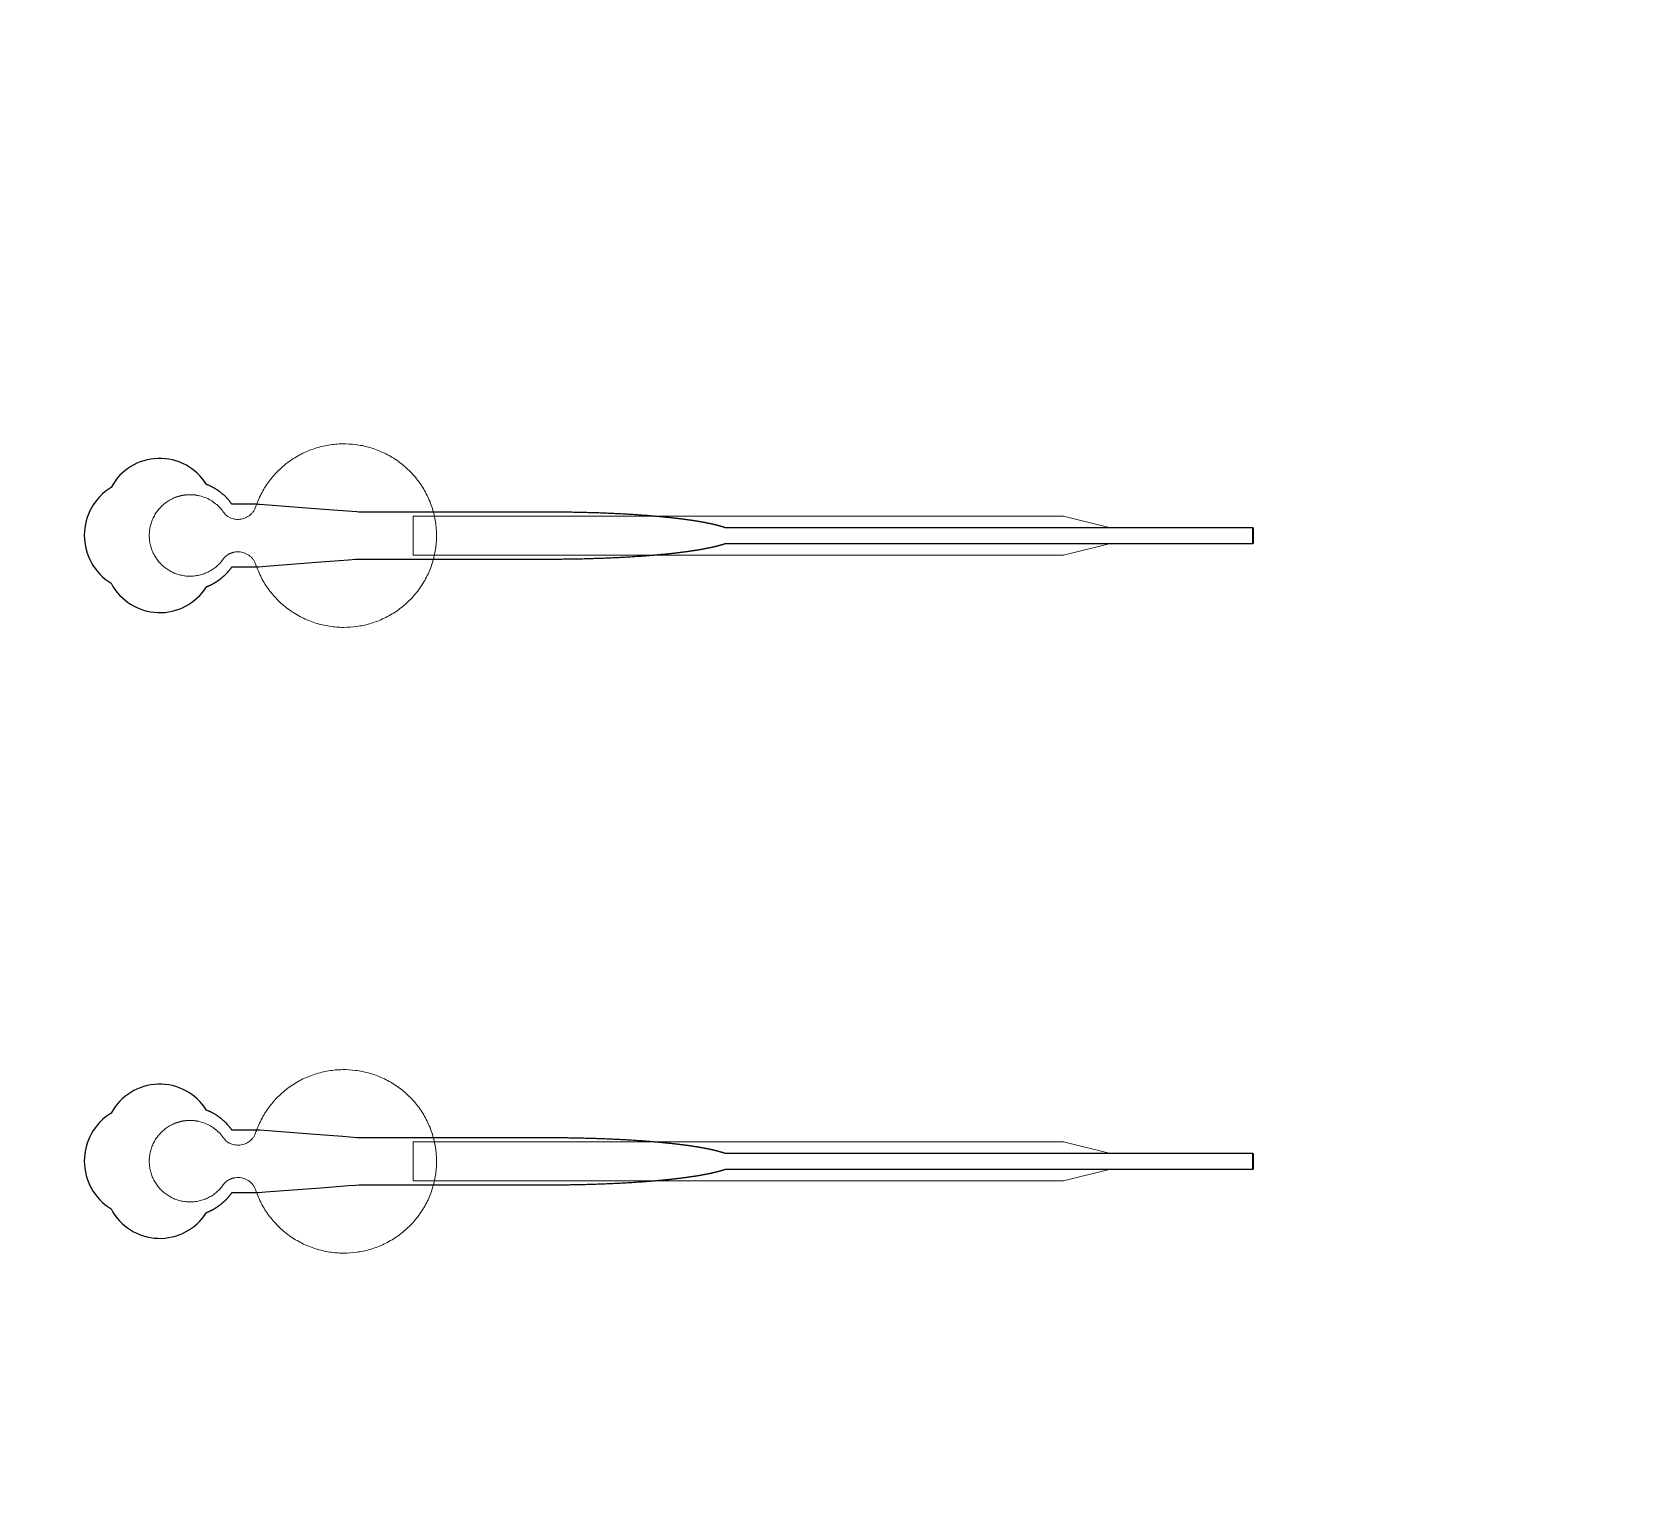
# Model space of a CAD drawing. Header units: inches. Extents: x -52997 to 52003, y -52254 to 52746.
# Drawn here: x -4545 to 600, y -11278 to -6581 of the extents above; entities that cross this region are included whole.
import ezdxf

# ---------------------------------------------------------------- set-up
doc = ezdxf.new("R2010")
doc.units = ezdxf.units.IN
doc.header["$MEASUREMENT"] = 0
doc.layers.add('1', color=1, linetype='Continuous')
doc.layers.add('2', color=140, linetype='Continuous', lineweight=0)
doc.layers.add('3', color=90, linetype='Continuous', lineweight=0)

msp = doc.modelspace()

# ---------------------------------------------------------------- linework, layer by layer
at = {"layer": '1'}
for points in [[(-16283.4, -47485.7), (0, -47485.7), (16283.4, -47485.7, 5.999107)], [(-16250, -47285.7), (0, -47285.7), (16250, -47285.7, 5.986812)], [(-13685.8, -45485.7), (0, -45485.7), (13685.8, -45485.7, 6.794322)], [(-3988.5, -8353.6), (-3988.2, -8353.4), (-3987.3, -8353.1), (-3986.5, -8352.8), (-3985.6, -8352.4), (-3984.8, -8352.1), (-3983.9, -8351.8), (-3983.1, -8351.4), (-3982.2, -8351), (-3981.4, -8350.7), (-3980.5, -8350.3), (-3979.7, -8349.9), (-3978.8, -8349.5), (-3978, -8349.1), (-3977.1, -8348.7), (-3976.3, -8348.3), (-3975.4, -8347.9), (-3974.5, -8347.5), (-3973.7, -8347.1), (-3972.8, -8346.6), (-3972, -8346.2), (-3971.1, -8345.8), (-3970.3, -8345.3), (-3969.4, -8344.9), (-3968.5, -8344.4), (-3967.7, -8343.9), (-3966.8, -8343.5), (-3966, -8343), (-3965.1, -8342.5), (-3964.3, -8342), (-3963.4, -8341.5), (-3962.5, -8341), (-3961.7, -8340.5), (-3960.8, -8340), (-3960, -8339.5), (-3959.1, -8339), (-3958.3, -8338.4), (-3957.4, -8337.9), (-3956.6, -8337.3), (-3955.8, -8336.8), (-3954.9, -8336.2), (-3954.1, -8335.7), (-3953.2, -8335.1), (-3952.4, -8334.6), (-3951.6, -8334), (-3950.7, -8333.4), (-3949.9, -8332.8), (-3949.1, -8332.2), (-3948.3, -8331.6), (-3947.4, -8331), (-3946.6, -8330.4), (-3945.8, -8329.8), (-3945, -8329.2), (-3944.2, -8328.6), (-3943.4, -8328), (-3942.6, -8327.3), (-3941.8, -8326.7), (-3941, -8326.1), (-3940.2, -8325.4), (-3939.4, -8324.8), (-3938.6, -8324.1), (-3937.8, -8323.5), (-3937, -8322.8), (-3936.2, -8322.2), (-3935.5, -8321.5), (-3934.7, -8320.8), (-3933.9, -8320.1), (-3933.2, -8319.5), (-3932.4, -8318.8), (-3931.7, -8318.1), (-3930.9, -8317.4), (-3930.2, -8316.7), (-3929.4, -8316), (-3928.7, -8315.3), (-3928, -8314.6), (-3927.3, -8313.9), (-3926.5, -8313.2), (-3925.8, -8312.5), (-3925.1, -8311.7), (-3924.4, -8311), (-3923.7, -8310.3), (-3923, -8309.6), (-3922.3, -8308.8), (-3921.6, -8308.1), (-3921, -8307.4), (-3920.3, -8306.6), (-3919.6, -8305.9), (-3919, -8305.2), (-3918.3, -8304.4), (-3917.7, -8303.7), (-3917, -8302.9), (-3916.4, -8302.2), (-3915.7, -8301.4), (-3915.1, -8300.7), (-3914.5, -8299.9), (-3913.9, -8299.1), (-3913.3, -8298.4), (-3912.7, -8297.6), (-3912.1, -8296.9), (-3911.5, -8296.1), (-3910.9, -8295.3), (-3910.3, -8294.6), (-3909.7, -8293.8), (-3909.2, -8293), (-3908.6, -8292.3), (-3908.1, -8291.5), (-3907.5, -8290.7), (-3907, -8290), (-3863.4, -8290), (-3841.6, -8290), (-3830.7, -8290), (-3828, -8290), (-3826.6, -8290), (-3826.6, -8290), (-3826.5, -8290), (-3826.5, -8290), (-3826.5, -8290), (-3826.5, -8289.9), (-3826.4, -8289.9), (-3826.1, -8289.9), (-3825.4, -8289.9), (-3824, -8289.8), (-3821.2, -8289.5), (-3799.2, -8287.9), (-3622.5, -8274.3), (-3534.2, -8267.5), (-3512.1, -8265.8), (-3501.1, -8265), (-3500.7, -8265), (-3500.6, -8265), (-3500.6, -8265), (-3500.6, -8265), (-3500.5, -8265), (-3500.1, -8265), (-3239.6, -8265), (-3233.3, -8265), (-3220.8, -8265), (-3120.2, -8265), (-2919.2, -8265), (-2906.7, -8265), (-2900.4, -8265), (-2897.2, -8265), (-2895.7, -8265), (-2895.3, -8265), (-2895.1, -8265), (-2895, -8265), (-2894.9, -8265), (-2894.9, -8265), (-2894.9, -8265), (-2894.3, -8265), (-2889.7, -8264.9), (-2885.1, -8264.9), (-2880.5, -8264.9), (-2875.9, -8264.9), (-2871.2, -8264.9), (-2866.6, -8264.9), (-2861.9, -8264.8), (-2857.2, -8264.8), (-2852.5, -8264.8), (-2847.8, -8264.7), (-2843.1, -8264.7), (-2838.4, -8264.6), (-2833.7, -8264.6), (-2828.9, -8264.5), (-2824.2, -8264.4), (-2819.4, -8264.4), (-2814.6, -8264.3), (-2809.9, -8264.2), (-2805.1, -8264.1), (-2800.3, -8264), (-2795.5, -8263.9), (-2790.7, -8263.8), (-2785.9, -8263.7), (-2781.1, -8263.6), (-2776.3, -8263.5), (-2771.4, -8263.3), (-2766.6, -8263.2), (-2761.8, -8263.1), (-2757, -8262.9), (-2752.1, -8262.8), (-2747.3, -8262.6), (-2742.5, -8262.5), (-2737.6, -8262.3), (-2732.8, -8262.2), (-2728, -8262), (-2723.1, -8261.8), (-2718.3, -8261.6), (-2713.5, -8261.4), (-2708.7, -8261.2), (-2703.8, -8261), (-2699, -8260.8), (-2694.2, -8260.6), (-2689.4, -8260.4), (-2684.6, -8260.2), (-2679.8, -8260), (-2675, -8259.7), (-2670.3, -8259.5), (-2665.5, -8259.3), (-2660.7, -8259), (-2656, -8258.7), (-2651.2, -8258.5), (-2646.5, -8258.2), (-2641.8, -8258), (-2637.1, -8257.7), (-2632.4, -8257.4), (-2627.7, -8257.1), (-2623, -8256.8), (-2618.4, -8256.5), (-2613.7, -8256.2), (-2609.1, -8255.9), (-2604.5, -8255.6), (-2599.9, -8255.3), (-2595.3, -8254.9), (-2593.1, -8254.8), (-2590.8, -8254.6), (-2588.5, -8254.4), (-2586.3, -8254.3), (-2584, -8254.1), (-2581.7, -8253.9), (-2579.5, -8253.8), (-2577.2, -8253.6), (-2575, -8253.4), (-2572.8, -8253.2), (-2570.5, -8253), (-2568.3, -8252.9), (-2566.1, -8252.7), (-2563.9, -8252.5), (-2561.7, -8252.3), (-2559.5, -8252.1), (-2557.3, -8251.9), (-2555.1, -8251.8), (-2552.9, -8251.6), (-2550.7, -8251.4), (-2548.5, -8251.2), (-2546.4, -8251), (-2544.2, -8250.8), (-2542, -8250.6), (-2539.9, -8250.4), (-2537.7, -8250.2), (-2535.6, -8250), (-2533.5, -8249.8), (-2531.4, -8249.6), (-2529.2, -8249.4), (-2527.1, -8249.2), (-2525, -8249), (-2522.9, -8248.8), (-2520.8, -8248.6), (-2518.7, -8248.4), (-2516.7, -8248.2), (-2514.6, -8248), (-2512.5, -8247.7), (-2510.5, -8247.5), (-2508.4, -8247.3), (-2506.4, -8247.1), (-2504.4, -8246.9), (-2502.3, -8246.7), (-2500.3, -8246.4), (-2498.3, -8246.2), (-2496.3, -8246), (-2494.3, -8245.8), (-2492.3, -8245.6), (-2490.3, -8245.3), (-2488.4, -8245.1), (-2486.4, -8244.9), (-2484.4, -8244.7), (-2482.5, -8244.4), (-2480.5, -8244.2), (-2478.6, -8244), (-2476.7, -8243.7), (-2474.8, -8243.5), (-2472.9, -8243.3), (-2471, -8243), (-2469.1, -8242.8), (-2467.2, -8242.5), (-2465.3, -8242.3), (-2463.4, -8242.1), (-2461.6, -8241.8), (-2459.7, -8241.6), (-2457.9, -8241.3), (-2456.1, -8241.1), (-2454.3, -8240.9), (-2452.4, -8240.6), (-2450.6, -8240.4), (-2448.8, -8240.1), (-2447.1, -8239.9), (-2445.3, -8239.6), (-2443.5, -8239.4), (-2441.8, -8239.1), (-2440, -8238.9), (-2438.3, -8238.6), (-2436.5, -8238.3), (-2434.8, -8238.1), (-2433.1, -8237.8), (-2431.4, -8237.6), (-2429.7, -8237.3), (-2428, -8237.1), (-2426.4, -8236.8), (-2424.7, -8236.5), (-2423, -8236.3), (-2421.4, -8236), (-2419.8, -8235.8), (-2418.1, -8235.5), (-2416.5, -8235.2), (-2414.9, -8235), (-2413.3, -8234.7), (-2411.8, -8234.4), (-2410.2, -8234.2), (-2408.6, -8233.9), (-2407.1, -8233.6), (-2405.5, -8233.3), (-2404, -8233.1), (-2402.5, -8232.8), (-2401, -8232.5), (-2399.5, -8232.3), (-2398, -8232), (-2396.5, -8231.7), (-2395, -8231.4), (-2393.5, -8231.2), (-2392.1, -8230.9), (-2390.7, -8230.6), (-2389.2, -8230.3), (-2387.8, -8230), (-2386.4, -8229.8), (-2385, -8229.5), (-2383.6, -8229.2), (-2382.2, -8228.9), (-2380.9, -8228.6), (-2379.5, -8228.4), (-2378.2, -8228.1), (-2376.8, -8227.8), (-2375.5, -8227.5), (-2374.2, -8227.2), (-2372.9, -8226.9), (-2371.6, -8226.6), (-2370.3, -8226.4), (-2369.1, -8226.1), (-2367.8, -8225.8), (-2366.6, -8225.5), (-2365.3, -8225.2), (-2364.1, -8224.9), (-2362.9, -8224.6), (-2361.7, -8224.3), (-2360.5, -8224), (-2359.3, -8223.8), (-2358.1, -8223.5), (-2357, -8223.2), (-2355.8, -8222.9), (-2354.7, -8222.6), (-2353.6, -8222.3), (-2352.4, -8222), (-2351.3, -8221.7), (-2350.3, -8221.4), (-2349.2, -8221.1), (-2348.1, -8220.8), (-2347, -8220.5), (-2346, -8220.2), (-2344.9, -8219.9), (-2343.9, -8219.6), (-2342.9, -8219.3), (-2341.9, -8219), (-2340.9, -8218.8), (-2339.9, -8218.5), (-2338.9, -8218.2), (-2338, -8217.9), (-2337, -8217.6), (-2336.1, -8217.3), (-2335.2, -8217), (-2334.3, -8216.7), (-2333.3, -8216.4), (-2332.5, -8216.1), (-2331.6, -8215.8), (-2330.7, -8215.5), (-2329.3, -8215), (-643.6, -8215.2), (-643.6, -8165), (-2329.2, -8165), (-2329.5, -8164.9), (-2330.4, -8164.6), (-2331.2, -8164.2), (-2332.1, -8163.9), (-2333, -8163.6), (-2333.9, -8163.3), (-2334.8, -8163), (-2335.7, -8162.7), (-2336.7, -8162.4), (-2337.6, -8162.2), (-2338.6, -8161.9), (-2339.6, -8161.6), (-2340.6, -8161.3), (-2341.5, -8161), (-2342.5, -8160.7), (-2343.6, -8160.4), (-2344.6, -8160.1), (-2345.6, -8159.8), (-2346.7, -8159.5), (-2347.7, -8159.2), (-2348.8, -8158.9), (-2349.9, -8158.6), (-2351, -8158.3), (-2352.1, -8158), (-2353.2, -8157.7), (-2354.3, -8157.4), (-2355.5, -8157.1), (-2356.6, -8156.8), (-2357.8, -8156.5), (-2359, -8156.2), (-2360.1, -8155.9), (-2361.3, -8155.6), (-2362.5, -8155.4), (-2363.7, -8155.1), (-2365, -8154.8), (-2366.2, -8154.5), (-2367.5, -8154.2), (-2368.7, -8153.9), (-2370, -8153.6), (-2371.3, -8153.3), (-2372.5, -8153), (-2373.9, -8152.8), (-2375.2, -8152.5), (-2376.5, -8152.2), (-2377.8, -8151.9), (-2379.2, -8151.6), (-2380.5, -8151.3), (-2381.9, -8151.1), (-2383.3, -8150.8), (-2384.6, -8150.5), (-2386, -8150.2), (-2387.5, -8149.9), (-2388.9, -8149.7), (-2390.3, -8149.4), (-2391.7, -8149.1), (-2393.2, -8148.8), (-2394.7, -8148.5), (-2396.1, -8148.3), (-2397.6, -8148), (-2399.1, -8147.7), (-2400.6, -8147.4), (-2402.1, -8147.2), (-2403.6, -8146.9), (-2405.2, -8146.6), (-2406.7, -8146.3), (-2408.3, -8146.1), (-2409.8, -8145.8), (-2411.4, -8145.5), (-2413, -8145.3), (-2414.6, -8145), (-2416.2, -8144.7), (-2417.8, -8144.5), (-2419.4, -8144.2), (-2421, -8143.9), (-2422.7, -8143.7), (-2424.3, -8143.4), (-2426, -8143.2), (-2427.7, -8142.9), (-2429.4, -8142.6), (-2431, -8142.4), (-2432.7, -8142.1), (-2434.5, -8141.9), (-2436.2, -8141.6), (-2437.9, -8141.4), (-2439.6, -8141.1), (-2441.4, -8140.8), (-2443.1, -8140.6), (-2444.9, -8140.3), (-2446.7, -8140.1), (-2448.5, -8139.8), (-2450.3, -8139.6), (-2452.1, -8139.3), (-2453.9, -8139.1), (-2455.7, -8138.9), (-2457.5, -8138.6), (-2459.4, -8138.4), (-2461.2, -8138.1), (-2463.1, -8137.9), (-2464.9, -8137.6), (-2466.8, -8137.4), (-2468.7, -8137.2), (-2470.6, -8136.9), (-2472.5, -8136.7), (-2474.4, -8136.5), (-2476.3, -8136.2), (-2478.2, -8136), (-2480.1, -8135.8), (-2482.1, -8135.5), (-2484, -8135.3), (-2486, -8135.1), (-2487.9, -8134.8), (-2489.9, -8134.6), (-2491.9, -8134.4), (-2493.9, -8134.2), (-2495.9, -8133.9), (-2497.9, -8133.7), (-2499.9, -8133.5), (-2501.9, -8133.3), (-2503.9, -8133.1), (-2506, -8132.8), (-2508, -8132.6), (-2510, -8132.4), (-2512.1, -8132.2), (-2514.2, -8132), (-2516.2, -8131.8), (-2518.3, -8131.6), (-2520.4, -8131.4), (-2522.5, -8131.1), (-2524.6, -8130.9), (-2526.7, -8130.7), (-2528.8, -8130.5), (-2530.9, -8130.3), (-2533, -8130.1), (-2535.1, -8129.9), (-2537.3, -8129.7), (-2539.4, -8129.5), (-2541.5, -8129.3), (-2543.7, -8129.1), (-2545.9, -8128.9), (-2548, -8128.8), (-2550.2, -8128.6), (-2552.4, -8128.4), (-2554.5, -8128.2), (-2556.7, -8128), (-2558.9, -8127.8), (-2561.1, -8127.6), (-2563.3, -8127.4), (-2565.5, -8127.3), (-2567.8, -8127.1), (-2570, -8126.9), (-2572.2, -8126.7), (-2574.4, -8126.5), (-2576.7, -8126.4), (-2578.9, -8126.2), (-2581.2, -8126), (-2583.4, -8125.8), (-2585.7, -8125.7), (-2587.9, -8125.5), (-2590.2, -8125.3), (-2592.4, -8125.2), (-2597, -8124.8), (-2601.6, -8124.5), (-2606.2, -8124.2), (-2610.8, -8123.9), (-2615.4, -8123.6), (-2620, -8123.3), (-2624.6, -8123), (-2629.3, -8122.7), (-2634, -8122.4), (-2638.7, -8122.1), (-2643.4, -8121.9), (-2648.1, -8121.6), (-2652.8, -8121.3), (-2657.5, -8121.1), (-2662.2, -8120.8), (-2667, -8120.6), (-2671.7, -8120.3), (-2676.5, -8120.1), (-2681.3, -8119.9), (-2686.1, -8119.6), (-2690.8, -8119.4), (-2695.6, -8119.2), (-2700.4, -8119), (-2705.2, -8118.8), (-2710, -8118.6), (-2714.8, -8118.4), (-2719.6, -8118.2), (-2724.4, -8118), (-2729.2, -8117.9), (-2734, -8117.7), (-2738.8, -8117.5), (-2743.7, -8117.4), (-2748.5, -8117.2), (-2753.3, -8117.1), (-2758.1, -8116.9), (-2762.9, -8116.8), (-2767.7, -8116.7), (-2772.5, -8116.5), (-2777.3, -8116.4), (-2782.1, -8116.3), (-2786.8, -8116.2), (-2791.6, -8116.1), (-2796.4, -8116), (-2801.2, -8115.9), (-2805.9, -8115.8), (-2810.7, -8115.7), (-2815.4, -8115.6), (-2820.2, -8115.5), (-2824.9, -8115.5), (-2829.6, -8115.4), (-2834.3, -8115.3), (-2839, -8115.3), (-2843.7, -8115.2), (-2848.4, -8115.2), (-2853.1, -8115.1), (-2857.7, -8115.1), (-2862.4, -8115.1), (-2867, -8115), (-2871.6, -8115), (-2876.2, -8115), (-2880.8, -8115), (-2883.1, -8115), (-2883.7, -8115), (-2884, -8115), (-2884.1, -8115), (-2884.3, -8115), (-2885.9, -8115), (-2892.3, -8115), (-2905, -8115), (-2956, -8115), (-3160, -8115), (-3210.9, -8115), (-3236.4, -8115), (-3242.8, -8115), (-3244.4, -8115), (-3500.2, -8115), (-3500.6, -8115), (-3500.6, -8115), (-3500.6, -8115), (-3500.7, -8115), (-3500.8, -8115), (-3501.1, -8114.9), (-3502.5, -8114.8), (-3508, -8114.4), (-3552.2, -8111), (-3640.5, -8104.2), (-3817.2, -8090.7), (-3822.7, -8090.2), (-3825.4, -8090), (-3826.1, -8090), (-3826.5, -8090), (-3826.5, -8090), (-3826.5, -8090), (-3826.5, -8090), (-3826.5, -8090), (-3826.6, -8090), (-3826.6, -8090), (-3826.9, -8090), (-3829.7, -8090), (-3835.1, -8090), (-3846, -8090), (-3867.8, -8090), (-3889.6, -8090), (-3900.5, -8090), (-3906, -8090), (-3906.6, -8090), (-3906.8, -8090), (-3906.9, -8090), (-3906.9, -8090), (-3907, -8090), (-3907, -8090), (-3907, -8089.9), (-3907.4, -8089.4), (-3908.2, -8088.2), (-3909, -8087.1), (-3909.8, -8086), (-3910.6, -8084.9), (-3911.5, -8083.8), (-3912.4, -8082.6), (-3913.2, -8081.5), (-3914.1, -8080.4), (-3915, -8079.3), (-3915.9, -8078.2), (-3916.9, -8077.1), (-3917.8, -8076), (-3918.7, -8074.9), (-3919.7, -8073.8), (-3920.7, -8072.7), (-3921.7, -8071.7), (-3922.7, -8070.6), (-3923.7, -8069.5), (-3924.7, -8068.4), (-3925.8, -8067.4), (-3926.8, -8066.3), (-3927.9, -8065.3), (-3929, -8064.2), (-3930, -8063.2), (-3931.1, -8062.2), (-3932.2, -8061.1), (-3933.4, -8060.1), (-3934.5, -8059.1), (-3935.7, -8058.1), (-3936.8, -8057.1), (-3938, -8056.1), (-3939.2, -8055.1), (-3940.3, -8054.2), (-3941.5, -8053.2), (-3942.7, -8052.3), (-3944, -8051.3), (-3945.2, -8050.4), (-3946.4, -8049.4), (-3947.7, -8048.5), (-3948.9, -8047.6), (-3950.2, -8046.7), (-3951.5, -8045.8), (-3952.8, -8044.9), (-3954.1, -8044.1), (-3955.4, -8043.2), (-3956.7, -8042.4), (-3958, -8041.5), (-3959.3, -8040.7), (-3960.7, -8039.9), (-3962, -8039.1), (-3963.4, -8038.3), (-3964.7, -8037.5), (-3966.1, -8036.8), (-3967.5, -8036), (-3968.8, -8035.3), (-3970.2, -8034.5), (-3971.6, -8033.8), (-3973, -8033.1), (-3974.4, -8032.4), (-3975.8, -8031.8), (-3977.2, -8031.1), (-3978.6, -8030.4), (-3980, -8029.8), (-3981.5, -8029.2), (-3982.9, -8028.6), (-3984.3, -8028), (-3985.8, -8027.4), (-3987.2, -8026.8), (-3988.4, -8026.4, 0.576044), (-4293, -8035.7, 0.560065), (-4293, -8342.2, 0.578435)], [(-3988.5, -10353.6), (-3988.2, -10353.4), (-3987.3, -10353.1), (-3986.5, -10352.8), (-3985.6, -10352.4), (-3984.8, -10352.1), (-3983.9, -10351.8), (-3983.1, -10351.4), (-3982.2, -10351), (-3981.4, -10350.7), (-3980.5, -10350.3), (-3979.7, -10349.9), (-3978.8, -10349.5), (-3978, -10349.1), (-3977.1, -10348.7), (-3976.3, -10348.3), (-3975.4, -10347.9), (-3974.5, -10347.5), (-3973.7, -10347.1), (-3972.8, -10346.6), (-3972, -10346.2), (-3971.1, -10345.8), (-3970.3, -10345.3), (-3969.4, -10344.9), (-3968.5, -10344.4), (-3967.7, -10343.9), (-3966.8, -10343.5), (-3966, -10343), (-3965.1, -10342.5), (-3964.3, -10342), (-3963.4, -10341.5), (-3962.5, -10341), (-3961.7, -10340.5), (-3960.8, -10340), (-3960, -10339.5), (-3959.1, -10339), (-3958.3, -10338.4), (-3957.4, -10337.9), (-3956.6, -10337.3), (-3955.8, -10336.8), (-3954.9, -10336.2), (-3954.1, -10335.7), (-3953.2, -10335.1), (-3952.4, -10334.6), (-3951.6, -10334), (-3950.7, -10333.4), (-3949.9, -10332.8), (-3949.1, -10332.2), (-3948.3, -10331.6), (-3947.4, -10331), (-3946.6, -10330.4), (-3945.8, -10329.8), (-3945, -10329.2), (-3944.2, -10328.6), (-3943.4, -10328), (-3942.6, -10327.3), (-3941.8, -10326.7), (-3941, -10326.1), (-3940.2, -10325.4), (-3939.4, -10324.8), (-3938.6, -10324.1), (-3937.8, -10323.5), (-3937, -10322.8), (-3936.2, -10322.2), (-3935.5, -10321.5), (-3934.7, -10320.8), (-3933.9, -10320.1), (-3933.2, -10319.5), (-3932.4, -10318.8), (-3931.7, -10318.1), (-3930.9, -10317.4), (-3930.2, -10316.7), (-3929.4, -10316), (-3928.7, -10315.3), (-3928, -10314.6), (-3927.3, -10313.9), (-3926.5, -10313.2), (-3925.8, -10312.5), (-3925.1, -10311.7), (-3924.4, -10311), (-3923.7, -10310.3), (-3923, -10309.6), (-3922.3, -10308.8), (-3921.6, -10308.1), (-3921, -10307.4), (-3920.3, -10306.6), (-3919.6, -10305.9), (-3919, -10305.2), (-3918.3, -10304.4), (-3917.7, -10303.7), (-3917, -10302.9), (-3916.4, -10302.2), (-3915.7, -10301.4), (-3915.1, -10300.7), (-3914.5, -10299.9), (-3913.9, -10299.1), (-3913.3, -10298.4), (-3912.7, -10297.6), (-3912.1, -10296.9), (-3911.5, -10296.1), (-3910.9, -10295.3), (-3910.3, -10294.6), (-3909.7, -10293.8), (-3909.2, -10293), (-3908.6, -10292.3), (-3908.1, -10291.5), (-3907.5, -10290.7), (-3907, -10290), (-3863.4, -10290), (-3841.6, -10290), (-3830.7, -10290), (-3828, -10290), (-3826.6, -10290), (-3826.6, -10290), (-3826.5, -10290), (-3826.5, -10290), (-3826.5, -10290), (-3826.5, -10289.9), (-3826.4, -10289.9), (-3826.1, -10289.9), (-3825.4, -10289.9), (-3824, -10289.8), (-3821.2, -10289.5), (-3799.2, -10287.9), (-3622.5, -10274.3), (-3534.2, -10267.5), (-3512.1, -10265.8), (-3501.1, -10265), (-3500.7, -10265), (-3500.6, -10265), (-3500.6, -10265), (-3500.6, -10265), (-3500.5, -10265), (-3500.1, -10265), (-3239.6, -10265), (-3233.3, -10265), (-3220.8, -10265), (-3120.2, -10265), (-2919.2, -10265), (-2906.7, -10265), (-2900.4, -10265), (-2897.2, -10265), (-2895.7, -10265), (-2895.3, -10265), (-2895.1, -10265), (-2895, -10265), (-2894.9, -10265), (-2894.9, -10265), (-2894.9, -10265), (-2894.3, -10265), (-2889.7, -10264.9), (-2885.1, -10264.9), (-2880.5, -10264.9), (-2875.9, -10264.9), (-2871.2, -10264.9), (-2866.6, -10264.9), (-2861.9, -10264.8), (-2857.2, -10264.8), (-2852.5, -10264.8), (-2847.8, -10264.7), (-2843.1, -10264.7), (-2838.4, -10264.6), (-2833.7, -10264.6), (-2828.9, -10264.5), (-2824.2, -10264.4), (-2819.4, -10264.4), (-2814.6, -10264.3), (-2809.9, -10264.2), (-2805.1, -10264.1), (-2800.3, -10264), (-2795.5, -10263.9), (-2790.7, -10263.8), (-2785.9, -10263.7), (-2781.1, -10263.6), (-2776.3, -10263.5), (-2771.4, -10263.3), (-2766.6, -10263.2), (-2761.8, -10263.1), (-2757, -10262.9), (-2752.1, -10262.8), (-2747.3, -10262.6), (-2742.5, -10262.5), (-2737.6, -10262.3), (-2732.8, -10262.2), (-2728, -10262), (-2723.1, -10261.8), (-2718.3, -10261.6), (-2713.5, -10261.4), (-2708.7, -10261.2), (-2703.8, -10261), (-2699, -10260.8), (-2694.2, -10260.6), (-2689.4, -10260.4), (-2684.6, -10260.2), (-2679.8, -10260), (-2675, -10259.7), (-2670.3, -10259.5), (-2665.5, -10259.3), (-2660.7, -10259), (-2656, -10258.7), (-2651.2, -10258.5), (-2646.5, -10258.2), (-2641.8, -10258), (-2637.1, -10257.7), (-2632.4, -10257.4), (-2627.7, -10257.1), (-2623, -10256.8), (-2618.4, -10256.5), (-2613.7, -10256.2), (-2609.1, -10255.9), (-2604.5, -10255.6), (-2599.9, -10255.3), (-2595.3, -10254.9), (-2593.1, -10254.8), (-2590.8, -10254.6), (-2588.5, -10254.4), (-2586.3, -10254.3), (-2584, -10254.1), (-2581.7, -10253.9), (-2579.5, -10253.8), (-2577.2, -10253.6), (-2575, -10253.4), (-2572.8, -10253.2), (-2570.5, -10253), (-2568.3, -10252.9), (-2566.1, -10252.7), (-2563.9, -10252.5), (-2561.7, -10252.3), (-2559.5, -10252.1), (-2557.3, -10251.9), (-2555.1, -10251.8), (-2552.9, -10251.6), (-2550.7, -10251.4), (-2548.5, -10251.2), (-2546.4, -10251), (-2544.2, -10250.8), (-2542, -10250.6), (-2539.9, -10250.4), (-2537.7, -10250.2), (-2535.6, -10250), (-2533.5, -10249.8), (-2531.4, -10249.6), (-2529.2, -10249.4), (-2527.1, -10249.2), (-2525, -10249), (-2522.9, -10248.8), (-2520.8, -10248.6), (-2518.7, -10248.4), (-2516.7, -10248.2), (-2514.6, -10248), (-2512.5, -10247.7), (-2510.5, -10247.5), (-2508.4, -10247.3), (-2506.4, -10247.1), (-2504.4, -10246.9), (-2502.3, -10246.7), (-2500.3, -10246.4), (-2498.3, -10246.2), (-2496.3, -10246), (-2494.3, -10245.8), (-2492.3, -10245.6), (-2490.3, -10245.3), (-2488.4, -10245.1), (-2486.4, -10244.9), (-2484.4, -10244.7), (-2482.5, -10244.4), (-2480.5, -10244.2), (-2478.6, -10244), (-2476.7, -10243.7), (-2474.8, -10243.5), (-2472.9, -10243.3), (-2471, -10243), (-2469.1, -10242.8), (-2467.2, -10242.5), (-2465.3, -10242.3), (-2463.4, -10242.1), (-2461.6, -10241.8), (-2459.7, -10241.6), (-2457.9, -10241.3), (-2456.1, -10241.1), (-2454.3, -10240.9), (-2452.4, -10240.6), (-2450.6, -10240.4), (-2448.8, -10240.1), (-2447.1, -10239.9), (-2445.3, -10239.6), (-2443.5, -10239.4), (-2441.8, -10239.1), (-2440, -10238.9), (-2438.3, -10238.6), (-2436.5, -10238.3), (-2434.8, -10238.1), (-2433.1, -10237.8), (-2431.4, -10237.6), (-2429.7, -10237.3), (-2428, -10237.1), (-2426.4, -10236.8), (-2424.7, -10236.5), (-2423, -10236.3), (-2421.4, -10236), (-2419.8, -10235.8), (-2418.1, -10235.5), (-2416.5, -10235.2), (-2414.9, -10235), (-2413.3, -10234.7), (-2411.8, -10234.4), (-2410.2, -10234.2), (-2408.6, -10233.9), (-2407.1, -10233.6), (-2405.5, -10233.3), (-2404, -10233.1), (-2402.5, -10232.8), (-2401, -10232.5), (-2399.5, -10232.3), (-2398, -10232), (-2396.5, -10231.7), (-2395, -10231.4), (-2393.5, -10231.2), (-2392.1, -10230.9), (-2390.7, -10230.6), (-2389.2, -10230.3), (-2387.8, -10230), (-2386.4, -10229.8), (-2385, -10229.5), (-2383.6, -10229.2), (-2382.2, -10228.9), (-2380.9, -10228.6), (-2379.5, -10228.4), (-2378.2, -10228.1), (-2376.8, -10227.8), (-2375.5, -10227.5), (-2374.2, -10227.2), (-2372.9, -10226.9), (-2371.6, -10226.6), (-2370.3, -10226.4), (-2369.1, -10226.1), (-2367.8, -10225.8), (-2366.6, -10225.5), (-2365.3, -10225.2), (-2364.1, -10224.9), (-2362.9, -10224.6), (-2361.7, -10224.3), (-2360.5, -10224), (-2359.3, -10223.8), (-2358.1, -10223.5), (-2357, -10223.2), (-2355.8, -10222.9), (-2354.7, -10222.6), (-2353.6, -10222.3), (-2352.4, -10222), (-2351.3, -10221.7), (-2350.3, -10221.4), (-2349.2, -10221.1), (-2348.1, -10220.8), (-2347, -10220.5), (-2346, -10220.2), (-2344.9, -10219.9), (-2343.9, -10219.6), (-2342.9, -10219.3), (-2341.9, -10219), (-2340.9, -10218.8), (-2339.9, -10218.5), (-2338.9, -10218.2), (-2338, -10217.9), (-2337, -10217.6), (-2336.1, -10217.3), (-2335.2, -10217), (-2334.3, -10216.7), (-2333.3, -10216.4), (-2332.5, -10216.1), (-2331.6, -10215.8), (-2330.7, -10215.5), (-2329.3, -10215), (-643.6, -10215.2), (-643.6, -10165), (-2329.2, -10165), (-2329.5, -10164.9), (-2330.4, -10164.6), (-2331.2, -10164.2), (-2332.1, -10163.9), (-2333, -10163.6), (-2333.9, -10163.3), (-2334.8, -10163), (-2335.7, -10162.7), (-2336.7, -10162.4), (-2337.6, -10162.2), (-2338.6, -10161.9), (-2339.6, -10161.6), (-2340.6, -10161.3), (-2341.5, -10161), (-2342.5, -10160.7), (-2343.6, -10160.4), (-2344.6, -10160.1), (-2345.6, -10159.8), (-2346.7, -10159.5), (-2347.7, -10159.2), (-2348.8, -10158.9), (-2349.9, -10158.6), (-2351, -10158.3), (-2352.1, -10158), (-2353.2, -10157.7), (-2354.3, -10157.4), (-2355.5, -10157.1), (-2356.6, -10156.8), (-2357.8, -10156.5), (-2359, -10156.2), (-2360.1, -10155.9), (-2361.3, -10155.6), (-2362.5, -10155.4), (-2363.7, -10155.1), (-2365, -10154.8), (-2366.2, -10154.5), (-2367.5, -10154.2), (-2368.7, -10153.9), (-2370, -10153.6), (-2371.3, -10153.3), (-2372.5, -10153), (-2373.9, -10152.8), (-2375.2, -10152.5), (-2376.5, -10152.2), (-2377.8, -10151.9), (-2379.2, -10151.6), (-2380.5, -10151.3), (-2381.9, -10151.1), (-2383.3, -10150.8), (-2384.6, -10150.5), (-2386, -10150.2), (-2387.5, -10149.9), (-2388.9, -10149.7), (-2390.3, -10149.4), (-2391.7, -10149.1), (-2393.2, -10148.8), (-2394.7, -10148.5), (-2396.1, -10148.3), (-2397.6, -10148), (-2399.1, -10147.7), (-2400.6, -10147.4), (-2402.1, -10147.2), (-2403.6, -10146.9), (-2405.2, -10146.6), (-2406.7, -10146.3), (-2408.3, -10146.1), (-2409.8, -10145.8), (-2411.4, -10145.5), (-2413, -10145.3), (-2414.6, -10145), (-2416.2, -10144.7), (-2417.8, -10144.5), (-2419.4, -10144.2), (-2421, -10143.9), (-2422.7, -10143.7), (-2424.3, -10143.4), (-2426, -10143.2), (-2427.7, -10142.9), (-2429.4, -10142.6), (-2431, -10142.4), (-2432.7, -10142.1), (-2434.5, -10141.9), (-2436.2, -10141.6), (-2437.9, -10141.4), (-2439.6, -10141.1), (-2441.4, -10140.8), (-2443.1, -10140.6), (-2444.9, -10140.3), (-2446.7, -10140.1), (-2448.5, -10139.8), (-2450.3, -10139.6), (-2452.1, -10139.3), (-2453.9, -10139.1), (-2455.7, -10138.9), (-2457.5, -10138.6), (-2459.4, -10138.4), (-2461.2, -10138.1), (-2463.1, -10137.9), (-2464.9, -10137.6), (-2466.8, -10137.4), (-2468.7, -10137.2), (-2470.6, -10136.9), (-2472.5, -10136.7), (-2474.4, -10136.5), (-2476.3, -10136.2), (-2478.2, -10136), (-2480.1, -10135.8), (-2482.1, -10135.5), (-2484, -10135.3), (-2486, -10135.1), (-2487.9, -10134.8), (-2489.9, -10134.6), (-2491.9, -10134.4), (-2493.9, -10134.2), (-2495.9, -10133.9), (-2497.9, -10133.7), (-2499.9, -10133.5), (-2501.9, -10133.3), (-2503.9, -10133.1), (-2506, -10132.8), (-2508, -10132.6), (-2510, -10132.4), (-2512.1, -10132.2), (-2514.2, -10132), (-2516.2, -10131.8), (-2518.3, -10131.6), (-2520.4, -10131.4), (-2522.5, -10131.1), (-2524.6, -10130.9), (-2526.7, -10130.7), (-2528.8, -10130.5), (-2530.9, -10130.3), (-2533, -10130.1), (-2535.1, -10129.9), (-2537.3, -10129.7), (-2539.4, -10129.5), (-2541.5, -10129.3), (-2543.7, -10129.1), (-2545.9, -10128.9), (-2548, -10128.8), (-2550.2, -10128.6), (-2552.4, -10128.4), (-2554.5, -10128.2), (-2556.7, -10128), (-2558.9, -10127.8), (-2561.1, -10127.6), (-2563.3, -10127.4), (-2565.5, -10127.3), (-2567.8, -10127.1), (-2570, -10126.9), (-2572.2, -10126.7), (-2574.4, -10126.5), (-2576.7, -10126.4), (-2578.9, -10126.2), (-2581.2, -10126), (-2583.4, -10125.8), (-2585.7, -10125.7), (-2587.9, -10125.5), (-2590.2, -10125.3), (-2592.4, -10125.2), (-2597, -10124.8), (-2601.6, -10124.5), (-2606.2, -10124.2), (-2610.8, -10123.9), (-2615.4, -10123.6), (-2620, -10123.3), (-2624.6, -10123), (-2629.3, -10122.7), (-2634, -10122.4), (-2638.7, -10122.1), (-2643.4, -10121.9), (-2648.1, -10121.6), (-2652.8, -10121.3), (-2657.5, -10121.1), (-2662.2, -10120.8), (-2667, -10120.6), (-2671.7, -10120.3), (-2676.5, -10120.1), (-2681.3, -10119.9), (-2686.1, -10119.6), (-2690.8, -10119.4), (-2695.6, -10119.2), (-2700.4, -10119), (-2705.2, -10118.8), (-2710, -10118.6), (-2714.8, -10118.4), (-2719.6, -10118.2), (-2724.4, -10118), (-2729.2, -10117.9), (-2734, -10117.7), (-2738.8, -10117.5), (-2743.7, -10117.4), (-2748.5, -10117.2), (-2753.3, -10117.1), (-2758.1, -10116.9), (-2762.9, -10116.8), (-2767.7, -10116.7), (-2772.5, -10116.5), (-2777.3, -10116.4), (-2782.1, -10116.3), (-2786.8, -10116.2), (-2791.6, -10116.1), (-2796.4, -10116), (-2801.2, -10115.9), (-2805.9, -10115.8), (-2810.7, -10115.7), (-2815.4, -10115.6), (-2820.2, -10115.5), (-2824.9, -10115.5), (-2829.6, -10115.4), (-2834.3, -10115.3), (-2839, -10115.3), (-2843.7, -10115.2), (-2848.4, -10115.2), (-2853.1, -10115.1), (-2857.7, -10115.1), (-2862.4, -10115.1), (-2867, -10115), (-2871.6, -10115), (-2876.2, -10115), (-2880.8, -10115), (-2883.1, -10115), (-2883.7, -10115), (-2884, -10115), (-2884.1, -10115), (-2884.3, -10115), (-2885.9, -10115), (-2892.3, -10115), (-2905, -10115), (-2956, -10115), (-3160, -10115), (-3210.9, -10115), (-3236.4, -10115), (-3242.8, -10115), (-3244.4, -10115), (-3500.2, -10115), (-3500.6, -10115), (-3500.6, -10115), (-3500.6, -10115), (-3500.7, -10115), (-3500.8, -10115), (-3501.1, -10114.9), (-3502.5, -10114.8), (-3508, -10114.4), (-3552.2, -10111), (-3640.5, -10104.2), (-3817.2, -10090.7), (-3822.7, -10090.2), (-3825.4, -10090), (-3826.1, -10090), (-3826.5, -10090), (-3826.5, -10090), (-3826.5, -10090), (-3826.5, -10090), (-3826.5, -10090), (-3826.6, -10090), (-3826.6, -10090), (-3826.9, -10090), (-3829.7, -10090), (-3835.1, -10090), (-3846, -10090), (-3867.8, -10090), (-3889.6, -10090), (-3900.5, -10090), (-3906, -10090), (-3906.6, -10090), (-3906.8, -10090), (-3906.9, -10090), (-3906.9, -10090), (-3907, -10090), (-3907, -10090), (-3907, -10089.9), (-3907.4, -10089.4), (-3908.2, -10088.2), (-3909, -10087.1), (-3909.8, -10086), (-3910.6, -10084.9), (-3911.5, -10083.8), (-3912.4, -10082.6), (-3913.2, -10081.5), (-3914.1, -10080.4), (-3915, -10079.3), (-3915.9, -10078.2), (-3916.9, -10077.1), (-3917.8, -10076), (-3918.7, -10074.9), (-3919.7, -10073.8), (-3920.7, -10072.7), (-3921.7, -10071.7), (-3922.7, -10070.6), (-3923.7, -10069.5), (-3924.7, -10068.4), (-3925.8, -10067.4), (-3926.8, -10066.3), (-3927.9, -10065.3), (-3929, -10064.2), (-3930, -10063.2), (-3931.1, -10062.2), (-3932.2, -10061.1), (-3933.4, -10060.1), (-3934.5, -10059.1), (-3935.7, -10058.1), (-3936.8, -10057.1), (-3938, -10056.1), (-3939.2, -10055.1), (-3940.3, -10054.2), (-3941.5, -10053.2), (-3942.7, -10052.3), (-3944, -10051.3), (-3945.2, -10050.4), (-3946.4, -10049.4), (-3947.7, -10048.5), (-3948.9, -10047.6), (-3950.2, -10046.7), (-3951.5, -10045.8), (-3952.8, -10044.9), (-3954.1, -10044.1), (-3955.4, -10043.2), (-3956.7, -10042.4), (-3958, -10041.5), (-3959.3, -10040.7), (-3960.7, -10039.9), (-3962, -10039.1), (-3963.4, -10038.3), (-3964.7, -10037.5), (-3966.1, -10036.8), (-3967.5, -10036), (-3968.8, -10035.3), (-3970.2, -10034.5), (-3971.6, -10033.8), (-3973, -10033.1), (-3974.4, -10032.4), (-3975.8, -10031.8), (-3977.2, -10031.1), (-3978.6, -10030.4), (-3980, -10029.8), (-3981.5, -10029.2), (-3982.9, -10028.6), (-3984.3, -10028), (-3985.8, -10027.4), (-3987.2, -10026.8), (-3988.4, -10026.4, 0.576044), (-4293, -10035.7, 0.560065), (-4293, -10342.2, 0.578435)]]:
    msp.add_lwpolyline(points, format="xyb", close=True, dxfattribs=at)
msp.add_circle((-497.2, 245.8), 52500, dxfattribs=at)
at = {"layer": '2'}
for points in [[(-16283.4, -47485.7), (0, -47485.7), (16283.4, -47485.7, 5.999107)], [(-16250, -47285.7), (0, -47285.7), (16250, -47285.7, 5.986812)], [(-13685.8, -45485.7), (0, -45485.7), (13685.8, -45485.7, 6.794322)]]:
    msp.add_lwpolyline(points, format="xyb", close=True, dxfattribs=at)
msp.add_circle((-497.2, 245.8), 52500, dxfattribs=at)
for points in [[(-3931.6, -8260.5), (-3909.4, -8237.3), (-3877.7, -8242.5), (-3846.1, -8247.8), (-3832.5, -8276.8), (-3757, -8517.6), (-3505, -8480), (-3253, -8442.3), (-3252.9, -8190.2), (-3252.8, -7938), (-3504.7, -7900.1), (-3756.7, -7862.2), (-3832.4, -8103), (-3845.6, -8131.4), (-3876.5, -8137.2), (-3907.3, -8142.9), (-3929.9, -8121.1), (-3981.3, -8037.7), (-4075.7, -8063.9), (-4170, -8090), (-4171.2, -8187.9), (-4172.4, -8285.8), (-4078.7, -8314.2), (-3984.9, -8342.6), (-3931.6, -8260.5)], [(-3931.6, -10260.5), (-3909.4, -10237.3), (-3877.7, -10242.5), (-3846.1, -10247.8), (-3832.5, -10276.8), (-3757, -10517.6), (-3505, -10480), (-3253, -10442.3), (-3252.9, -10190.2), (-3252.8, -9938), (-3504.7, -9900.1), (-3756.7, -9862.2), (-3832.4, -10103), (-3845.6, -10131.4), (-3876.5, -10137.2), (-3907.3, -10142.9), (-3929.9, -10121.1), (-3981.3, -10037.7), (-4075.7, -10063.9), (-4170, -10090), (-4171.2, -10187.9), (-4172.4, -10285.8), (-4078.7, -10314.2), (-3984.9, -10342.6), (-3931.6, -10260.5)]]:
    msp.add_rational_spline(points, [1, 0.884783429184, 1, 0.884783429184, 1, 0.758252289935, 1, 0.758252289935, 1, 0.758252289935, 1, 0.758252289935, 1, 0.888941908896, 1, 0.888941908896, 1, 0.79946124759, 1, 0.79946124759, 1, 0.79946124759, 1, 0.79946124759, 1], degree=2, knots=[0, 0, 0, 0.969535, 0.969535, 1.939069, 1.939069, 3.359405, 3.359405, 4.779741, 4.779741, 6.200078, 6.200078, 7.620414, 7.620414, 8.571947, 8.571947, 9.52348, 9.52348, 10.812277, 10.812277, 12.101074, 12.101074, 13.389871, 13.389871, 14.678668, 14.678668, 14.678668], dxfattribs=at)
at = {"layer": '3'}
for points in [[(-16283.4, -47485.7), (0, -47485.7), (16283.4, -47485.7, 5.999107)], [(-16283.4, -47485.7), (0, -47485.7), (16283.4, -47485.7, 5.999107)], [(-16250, -47285.7), (0, -47285.7), (16250, -47285.7, 5.986812)], [(-16250, -47285.7), (0, -47285.7), (16250, -47285.7, 5.986812)], [(-13685.8, -45485.7), (0, -45485.7), (13685.8, -45485.7, 6.794322)], [(-13685.8, -45485.7), (0, -45485.7), (13685.8, -45485.7, 6.794322)]]:
    msp.add_lwpolyline(points, format="xyb", close=True, dxfattribs=at)
for points in [[(-3328, -8127.4), (-1248.5, -8127.5), (-1098.5, -8165), (-641.6, -8165), (-641.6, -8215), (-1098.5, -8215), (-1248.5, -8252.5), (-3328, -8252.4)], [(-3328, -10127.4), (-1248.5, -10127.5), (-1098.5, -10165), (-641.6, -10165), (-641.6, -10215), (-1098.5, -10215), (-1248.5, -10252.5), (-3328, -10252.4)]]:
    msp.add_lwpolyline(points, close=True, dxfattribs=at)
msp.add_circle((-497.2, 245.8), 52500, dxfattribs=at)
msp.add_circle((-497.2, 245.8), 52500, dxfattribs=at)

doc.saveas('drawing.dxf')
